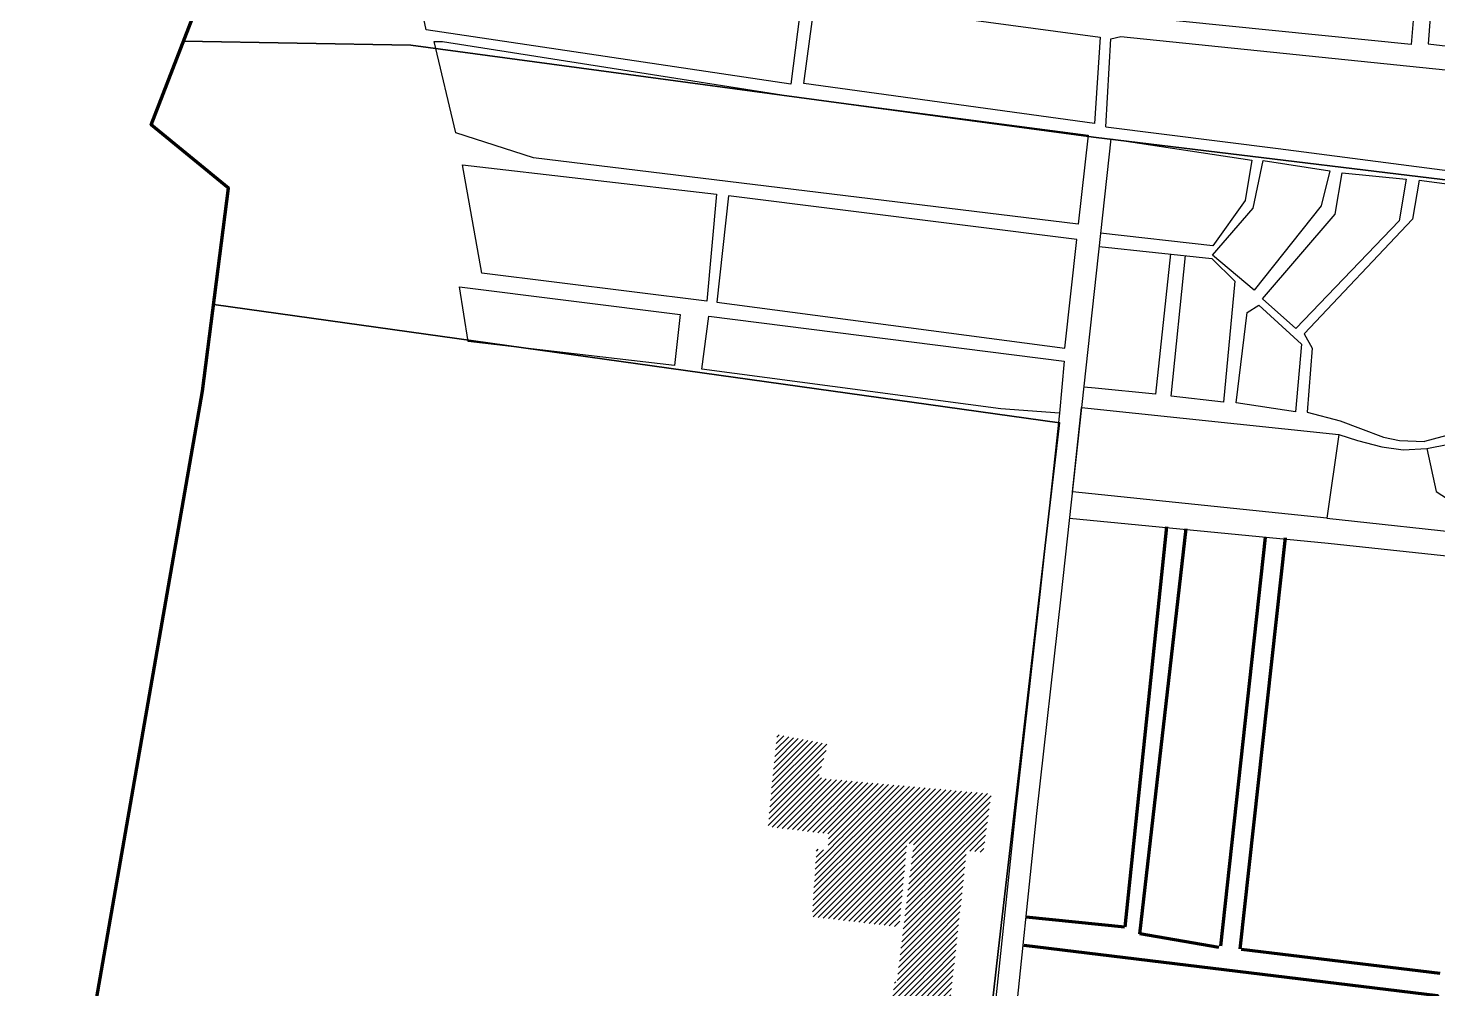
# Model space of a CAD drawing. Header units: millimetres. Extents: x 1378883 to 1389511, y 5662980 to 5673292.
# Drawn here: x 1380731 to 1382047, y 5667445 to 5668343 of the extents above; entities that cross this region are included whole.
import ezdxf

# ---------------------------------------------------------------- set-up
doc = ezdxf.new("R2010")
doc.units = ezdxf.units.MM
for name, color, linetype in [('вулиці', 7, 'Continuous'), ('КартаСкан', 252, 'Continuous'), ('межа по генплану', 7, 'Continuous'), ('район', 6, 'Continuous')]:
    doc.layers.add(name, color=color, linetype=linetype)
picture_1 = doc.add_image_def('image1.tif', size_in_pixel=(29607, 29619))
pattern_1 = [(45, (2.4066, 2.8008), (-2.6516504294, 2.6516504294), [])]

msp = doc.modelspace()

# ---------------------------------------------------------------- hatches: boundary and pattern name
at = {"layer": 'вулиці', "lineweight": -2}
h = msp.add_hatch(dxfattribs=at)
h.set_pattern_fill('ANSI31', color=5, scale=30, style=0)
h.set_pattern_definition(pattern_1)
h.paths.add_polyline_path([(1381630.5, 5667627.5), (1381479.6, 5667641.2), (1381468.9, 5667642.9), (1381477.9, 5667673.9), (1381430.6, 5667682.9), (1381426.5, 5667645.5), (1381422, 5667596.9), (1381479, 5667590), (1381477.6, 5667574.9), (1381486.9, 5667573.8), (1381488.3, 5667589), (1381551.9, 5667581.5), (1381557.9, 5667580.9), (1381587.7, 5667577.3), (1381572.1, 5667448.2), (1381542.3, 5667451.8), (1381540.1, 5667452.1), (1381530.1, 5667372.1), (1381561.1, 5667354.9), (1381592.2, 5667351.4), (1381602.3, 5667424.2), (1381591.1, 5667425.4), (1381607.5, 5667574.5), (1381622.9, 5667572.8)])
h.paths.add_polyline_path([(1381486.2, 5667600.3), (1381563.1, 5667600.3), (1381563.1, 5667607.9), (1381486.2, 5667607.9)], flags=24)
h.paths.add_polyline_path([(1381533.6, 5667504.5), (1381606.8, 5667504.5), (1381606.8, 5667512.1), (1381533.6, 5667512.1)], flags=25)
h = msp.add_hatch(dxfattribs=at)
h.set_pattern_fill('ANSI31', color=12, scale=30, style=0)
h.set_pattern_definition(pattern_1)
h.paths.add_polyline_path([(1381488.3, 5667588.9), (1381486.9, 5667573.8), (1381467.3, 5667576), (1381463.1, 5667512.8), (1381544.5, 5667503.2), (1381551.8, 5667581.5)])
h.paths.add_polyline_path([(1381484.7, 5667545.6), (1381543.9, 5667545.6), (1381543.9, 5667553.1), (1381484.7, 5667553.1)], flags=24)
h.paths.add_polyline_path([(1381523.1, 5667504.6), (1381617.3, 5667504.6), (1381617.3, 5667512.1), (1381523.1, 5667512.1)], flags=9)
h = msp.add_hatch(dxfattribs=at)
h.set_pattern_fill('ANSI31', color=5, scale=30, style=0)
h.set_pattern_definition(pattern_1)
h.paths.add_polyline_path([(1381542.3, 5667451.8), (1381572.1, 5667448.2), (1381587.7, 5667577.3), (1381557.9, 5667580.9)])
h.paths.add_polyline_path([(1381523.1, 5667504.6), (1381617.3, 5667504.6), (1381617.3, 5667512.1), (1381523.1, 5667512.1)], flags=9)

# ---------------------------------------------------------------- linework, layer by layer
at = {"layer": 'вулиці', "color": 7, "lineweight": -2}
for points in [[(1381777.7, 5668435.4), (1381914.5, 5668432.2), (1382030.4, 5668424.9), (1382022.4, 5668327.5), (1381766.1, 5668353.3), (1381777.7, 5668435.4)], [(1382045.4, 5668422.5), (1382038.2, 5668328), (1382215.3, 5668307.1), (1382178.4, 5668413.1), (1382045.5, 5668423.3)], [(1381703.5, 5667885.1), (1381945, 5667861.7), (1382410.7, 5667812), (1382478.2, 5667945.3)], [(1381943.6, 5667885), (1382087, 5667869.5), (1382093.3, 5667879.3)]]:
    msp.add_lwpolyline(points, dxfattribs=at)
at = {"layer": 'вулиці', "color": 7}
for points in [[(1381092.7, 5668422.2), (1381453.7, 5668371.4), (1381443.3, 5668290.2), (1381103, 5668341.1), (1381095.1, 5668377.7), (1381092.7, 5668422.2)], [(1381465.7, 5668370.2), (1381732.2, 5668334.1), (1381726.9, 5668253.7), (1381455.4, 5668290.9), (1381466.1, 5668370.1)], [(1381110.3, 5668330.3), (1381118.2, 5668330.3), (1381444.8, 5668278.9), (1381720.8, 5668242.7), (1381711.5, 5668159.6), (1381203.1, 5668221.4), (1381130.7, 5668245), (1381110.3, 5668330.3)], [(1381737.5, 5668250.5), (1381741.9, 5668332.6), (1381751.3, 5668335), (1382172.8, 5668291.6), (1382158.9, 5668196.2)], [(1381742, 5668239.3), (1381695.5, 5667811.4), (1381672.7, 5667609.3), (1381650.5, 5667396.3), (1381615, 5667094.7), (1381595.5, 5666903.1)], [(1381742, 5668239.3), (1381873.8, 5668219.3), (1381867.4, 5668181.8), (1381837.1, 5668139.4), (1381732.4, 5668151.2)], [(1381737.5, 5668250.5), (1381898.3, 5668230.3), (1382158.9, 5668196.2)], [(1381136.8, 5668215), (1381374, 5668187.7), (1381365, 5668087.6), (1381154.7, 5668113.9), (1381136.8, 5668215)], [(1381884.2, 5668219.2), (1381946.6, 5668209.4), (1381938.5, 5668176.7), (1381875.7, 5668097.9), (1381836.9, 5668130.7), (1381875, 5668174.5), (1381884.2, 5668219.2)], [(1381957.9, 5668207.5), (1382017.7, 5668201.7), (1382011.1, 5668162.8), (1381914.6, 5668062), (1381883.6, 5668089.8), (1381951.5, 5668168.9), (1381957.9, 5668207.5)], [(1382029.8, 5668200.6), (1382023.5, 5668164.2), (1381922.4, 5668057.3), (1381929.9, 5668043.7)], [(1382029.8, 5668200.6), (1382225.5, 5668174.7), (1382211.5, 5668101), (1382207.1, 5668100.1), (1382144.4, 5668106.6), (1382158.6, 5668184)], [(1381385, 5668185.9), (1381374.2, 5668086.7), (1381699.1, 5668043.8), (1381710.2, 5668145.4), (1381385, 5668185.9)], [(1382154.8, 5668183.2), (1382128.5, 5668055.9), (1382142.4, 5667985.6), (1382034.7, 5667956.6)], [(1381731.1, 5668138.8), (1381836.2, 5668127.6), (1381857.8, 5668106.3), (1381847.3, 5667993.3), (1381798.3, 5667998.9), (1381811.8, 5668130.3)], [(1381797.6, 5668131.8), (1381783.6, 5668000.8), (1381727.4, 5668006.5), (1381716.8, 5668007.5)], [(1381134.1, 5668101.1), (1381340, 5668075.1), (1381334.7, 5668027.7), (1381142.1, 5668049.9), (1381134.1, 5668101.1)], [(1381869.2, 5668077.2), (1381880.2, 5668084), (1381920.1, 5668047.5), (1381914.4, 5667984.4), (1381859, 5667992.6), (1381869.2, 5668077.2)], [(1381366.6, 5668073.6), (1381698.5, 5668031.7), (1381694, 5667983.2), (1381639.3, 5667987.1), (1381360.2, 5668024.3), (1381366.6, 5668073.6)], [(1381929.9, 5668043.7), (1381925.2, 5667984), (1381956.1, 5667976)], [(1381714.7, 5667988.3), (1381955, 5667963.1), (1381943.6, 5667885), (1381706.2, 5667909.6), (1381714.7, 5667988.3)], [(1381694, 5667983.2), (1381675.6, 5667813.6), (1381652.9, 5667611.8), (1381630.2, 5667395.6), (1381595.1, 5667096.7), (1381567.7, 5666827.1), (1381527.4, 5666509.7), (1381489.5, 5666187.6)], [(1381956.1, 5667976), (1381975.2, 5667968.8), (1381996.6, 5667960.6), (1382011.5, 5667957.5), (1382034.7, 5667956.6)], [(1381955, 5667963.1), (1381972.2, 5667957.7), (1381995, 5667951.7), (1382014.8, 5667948.7), (1382036.9, 5667950.1)], [(1382036.9, 5667950.1), (1382139.6, 5667970.3), (1382092.4, 5667879.8), (1382092.4, 5667879.8)], [(1382036.9, 5667950.1), (1382045.8, 5667909.9), (1382092.4, 5667879.8)]]:
    msp.add_lwpolyline(points, dxfattribs=at)
at = {"layer": 'вулиці', "color": 2, "lineweight": 70}
for points in [[(1381793.9, 5667876.9), (1381755.1, 5667503)], [(1381769.1, 5667496.8), (1381812.5, 5667875.5)], [(1381886.2, 5667867), (1381844.3, 5667485.2)], [(1381862.9, 5667482.8), (1381905.2, 5667866.9)], [(1381755.1, 5667503), (1381662.9, 5667512.5)], [(1381842.7, 5667484.2), (1381769.1, 5667496.8)], [(1381660.9, 5667486.2), (1382047, 5667439.2), (1382019.1, 5667151.1)], [(1382049.4, 5667459.8), (1381864.1, 5667482.1)]]:
    msp.add_lwpolyline(points, dxfattribs=at)
at = {"layer": 'межа по генплану', "color": 5, "lineweight": 70}
msp.add_lwpolyline([(1380789.3, 5667402), (1380894.1, 5668003.6), (1380918.4, 5668193.1), (1380846.2, 5668252.3), (1380908.9, 5668415.1), (1380856.5, 5668417.4), (1380976.3, 5668645.2), (1381051.9, 5668822.7), (1381065.3, 5668887), (1381061.5, 5669054.9), (1381053.2, 5669128.9), (1381016.4, 5669239.9), (1380935.5, 5669351.2), (1380850.7, 5669435.2), (1380734.7, 5669513.6), (1380628.3, 5669556.3)], dxfattribs=at)
msp.add_lwpolyline([(1380789.3, 5667402), (1380894.1, 5668003.6), (1380918.4, 5668193.1), (1380846.2, 5668252.3), (1380908.9, 5668415.1), (1380856.5, 5668417.4), (1380976.3, 5668645.2), (1381051.9, 5668822.7), (1381065.3, 5668887), (1381061.5, 5669054.9), (1381053.2, 5669128.9), (1381016.4, 5669239.9), (1380935.5, 5669351.2), (1380850.7, 5669435.2), (1380734.7, 5669513.6), (1380628.3, 5669556.3)], dxfattribs=at)
at = {"layer": 'межа по генплану', "color": 3, "lineweight": 70}
msp.add_lwpolyline([(1380789.3, 5667402), (1380894.1, 5668003.6), (1380918.4, 5668193.1), (1380846.2, 5668252.3), (1380908.9, 5668415.1), (1380856.5, 5668417.4), (1380976.3, 5668645.2), (1381051.9, 5668822.7), (1381065.3, 5668887), (1381061.5, 5669054.9), (1381053.2, 5669128.9), (1381016.4, 5669239.9), (1380935.5, 5669351.2), (1380850.7, 5669435.2), (1380734.7, 5669513.6), (1380628.3, 5669556.3)], dxfattribs=at)
msp.add_lwpolyline([(1380789.3, 5667402), (1380894.1, 5668003.6), (1380918.4, 5668193.1), (1380846.2, 5668252.3), (1380908.9, 5668415.1), (1380856.5, 5668417.4), (1380976.3, 5668645.2), (1381051.9, 5668822.7), (1381065.3, 5668887), (1381061.5, 5669054.9), (1381053.2, 5669128.9), (1381016.4, 5669239.9), (1380935.5, 5669351.2), (1380850.7, 5669435.2), (1380734.7, 5669513.6), (1380628.3, 5669556.3)], dxfattribs=at)
at = {"layer": 'межа по генплану', "color": 2, "lineweight": 70}
msp.add_lwpolyline([(1380789.3, 5667402), (1380894.1, 5668003.6), (1380918.4, 5668193.1), (1380846.2, 5668252.3), (1380908.9, 5668415.1), (1380856.5, 5668417.4), (1380976.3, 5668645.2), (1381051.9, 5668822.7), (1381065.3, 5668887), (1381061.5, 5669054.9), (1381053.2, 5669128.9), (1381016.4, 5669239.9), (1380935.5, 5669351.2), (1380850.7, 5669435.2), (1380734.7, 5669513.6), (1380628.3, 5669556.3)], dxfattribs=at)
at = {"layer": 'район', "color": 6, "lineweight": 35}
for points in [[(1380876.3, 5668330.5), (1381088.6, 5668326.8), (1381725.7, 5668240.8), (1382156.9, 5668188.5), (1382578.5, 5668137.5), (1382593.5, 5668135.6), (1382579.7, 5667955.2), (1382541.6, 5667656.1), (1382533.6, 5667623.6), (1382503.3, 5667499.5), (1382482.7, 5667390.3), (1382483.3, 5667350.8), (1382493.2, 5667320.6), (1382502.8, 5667297.9)], [(1381477.2, 5666153), (1381504.5, 5666361.7), (1381536.1, 5666602.3), (1381568.6, 5666873.2), (1381599.6, 5667149.2), (1381637.3, 5667483.1), (1381684.8, 5667894.2), (1381694.2, 5667974.1), (1380904.5, 5668084.7)]]:
    msp.add_lwpolyline(points, dxfattribs=at)

# ---------------------------------------------------------------- pictures from other files: only their frames are drawn
at = {"layer": 'КартаСкан'}
image = msp.add_image(picture_1, insert=(1378952, 5663192.3), size_in_units=(10026.9, 10031), rotation=0.39543, dxfattribs=at)
image.dxf.flags = 15

doc.saveas('drawing.dxf')
